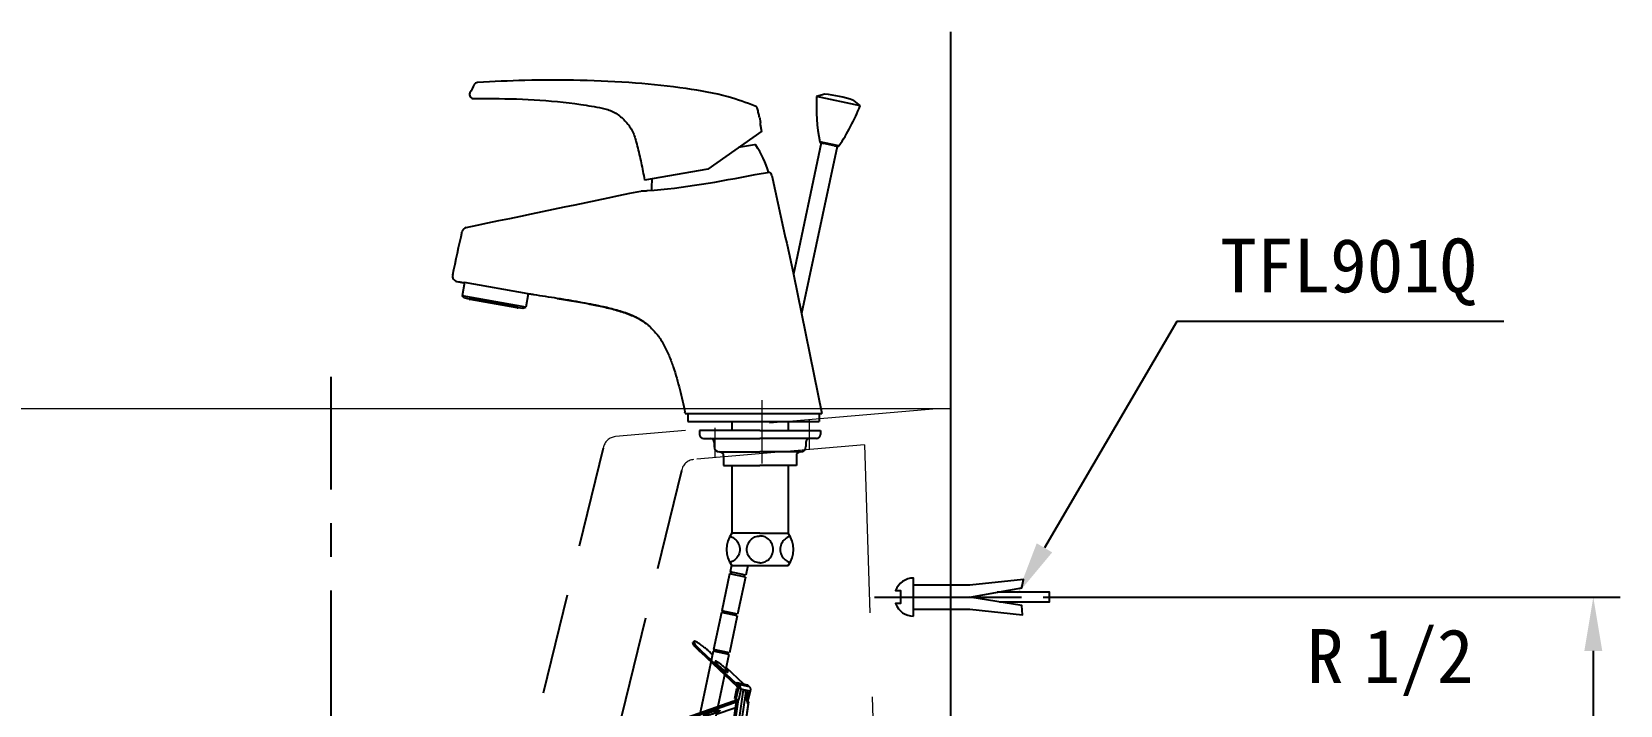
# Model space of a CAD drawing. Extents: x 3450 to 6550, y -27 to 2100.
# Drawn here: x 5471 to 6061, y 889 to 1139 of the extents above; entities that cross this region are included whole.
import ezdxf

# ---------------------------------------------------------------- set-up
doc = ezdxf.new("R2010")
doc.units = 0
doc.header["$LTSCALE"] = 50
doc.header["$MEASUREMENT"] = 0
for name, pattern in [('CENTER', [2, 1.25, -0.25, 0.25, -0.25]), ('CENTER2', [1.125, 0.75, -0.125, 0.125, -0.125]), ('HIDDEN', [0.375, 0.25, -0.125]), ('HIDDEN2', [0.1875, 0.125, -0.0625])]:
    doc.linetypes.add(name, pattern=pattern)
doc.layers.get('0').update_dxf_attribs({"linetype": 'CONTINUOUS'})
doc.layers.get('DEFPOINTS').update_dxf_attribs({"linetype": 'CONTINUOUS'})
for name, color, linetype in [('1', 2, 'CENTER'), ('3', 3, 'CONTINUOUS'), ('7', 7, 'CONTINUOUS')]:
    doc.layers.add(name, color=color, linetype=linetype)
doc.dimstyles.get("Standard").update_dxf_attribs({"dimtxt": 2.5, "dimasz": 2, "dimexe": 2, "dimexo": 1, "dimgap": 1.5, "dimtad": 1, "dimdec": 0, "dimlfac": 10, "dimrnd": 0.5, "dimzin": 0, "dimdsep": 46, "dimtxsty": 'Standard', "dimcen": 0, "dimclrt": 2, "dimadec": 0, "dimazin": 0, "dimtfac": 1, "dimtdec": 0, "dimtmove": 0, "dimatfit": 3, "dimfxl": 0, "dimtolj": 1, "dimtzin": 0, "dimarcsym": 0})

# ---------------------------------------------------------------- blocks, each defined once
blk = doc.blocks.new('A$C60B437B5')
at = {"layer": '7'}
for p, q in [((138.1947446917147, 407.3474321895485), (135.1929712534511, 406.4519679381299)), ((138.1947446917147, 407.3474321895485), (138.2250637797388, 407.3409876684029)), ((151.3324066655587, 403.0214250396391), (135.1929712535348, 406.4519679380526)), ((148.9240492118261, 405.0668481116252), (148.9543682998519, 405.0604035904864)), ((148.9543682998519, 405.0604035904864), (151.3324066655587, 403.0214250396391)), ((113.97189946461, 398.7712857172476), (114.3192014029482, 396.8016385484286)), ((114.819183740794, 393.5916876055437), (94.75419410727045, 379.5420306099975)), ((143.4461286588266, 388.1419005304354), (136.3453968548693, 389.6512076681181)), ((112.1234684023038, 388.5957193137704), (106.1900394053082, 387.5494956935124)), ((136.8977032588755, 389.2209961491806), (126.5503814686253, 340.5406745023599)), ((142.7665888632218, 387.9735260042701), (129.5610085194567, 325.8461551059002)), ((136.7325311308814, 389.2561045689165), (137.8758508596256, 389.0130844584285)), ((141.7884412625135, 388.1814376952223), (137.8758508596256, 389.0130844584285)), ((141.7884412625135, 388.1814376952223), (142.9317609912578, 387.9384175847365)), ((94.75419410727045, 379.5420306099975), (71.25922035301483, 375.3992328261181)), ((112.3815316150358, 377.4715300901964), (117.7198776157838, 378.4128245224922)), ((4.372391971830439, 337.3419255420179), (3.505376381304814, 332.4248357862659)), ((28.01037604009434, 333.1891032452261), (4.372391971830439, 337.3419255420179)), ((126.5503814686253, 340.5406745023599), (137.1605137547849, 288.7538566581923)), ((4.389928312204574, 331.6826085873679), (3.505376381304814, 332.4248357862659)), ((27.14076245360229, 328.257279522267), (3.505376381304814, 332.4248357862659)), ((4.389928312204574, 331.6826085873679), (6.113954727003147, 331.3786162149693)), ((24.33228531069108, 328.1662329895805), (6.113341880001826, 331.3787242764299)), ((23.9036325740035, 328.0387307100675), (6.472535345703363, 331.1123034547693)), ((28.01037604009434, 333.1891032452261), (27.14076245360229, 328.257279522267)), ((28.50277991658731, 333.1022791563912), (28.01037604009434, 333.1891032452261)), ((24.3317321101058, 328.1663305337695), (26.05569887850652, 327.8623486786653)), ((26.05569887850652, 327.8623486786653), (27.14076245360229, 328.257279522267)), ((86.3866829595845, 288.7538566581923), (86.28534305028734, 289.222814193892)), ((86.38655913418552, 288.7538566581923), (115.5427535278268, 288.7538566581923)), ((87.38668295958814, 288.7538566581923), (87.38668295958814, 285.7538566581927)), ((87.38668295958814, 285.7538566581927), (114.9050838428157, 285.7538566581927)), ((103.6605137723855, 285.7538566581927), (103.6605137723855, 282.4680788963899)), ((114.9050838428157, 285.7538566581927), (136.1605137547867, 285.7538566581927)), ((115.5427535278268, 288.7538566581923), (137.1605137547849, 288.7538566581923)), ((124.6605137723855, 285.7538566581927), (124.6605137723855, 282.4680788963899)), ((136.1605137547867, 288.7538566581923), (136.1605137547867, 285.7538566581927)), ((91.66051377238728, 282.4680788963899), (91.66051377238728, 280.9680788963913)), ((114.1605137723873, 282.4680788963899), (91.66051377238728, 282.4680788963899)), ((93.1605137723891, 279.4680788963904), (95.6605137723891, 279.4680788963904)), ((95.6605137723891, 279.4680788963904), (114.1605137723873, 279.4680788963904)), ((97.16051377238546, 277.9680788963917), (97.16051377238546, 276.4680788963908)), ((114.1605137723873, 282.4680788963899), (136.6605137723873, 282.4680788963899)), ((132.6605137723855, 279.4680788963904), (114.1605137723873, 279.4680788963904)), ((131.1605137723855, 277.9680788963917), (131.1605137723855, 276.4680788963908)), ((135.1605137723855, 279.4680788963904), (132.6605137723855, 279.4680788963904)), ((136.6605137723873, 282.4680788963899), (136.6605137723873, 280.9680788963913)), ((99.16051377238728, 274.4680788963904), (114.1605137723873, 274.4680788963904)), ((100.6605137723891, 272.9680788963917), (100.6605137723891, 269.4680788963904)), ((129.1605137723873, 274.4680788963904), (114.1605137723873, 274.4680788963904)), ((127.6605137723855, 272.9680788963917), (127.6605137723855, 269.4680788963904)), ((100.6605137723891, 269.4680788963904), (114.1605137723873, 269.4680788963904)), ((103.6605137723855, 269.4680788963904), (103.6605137723855, 244.2538566581918)), ((127.6605137723855, 269.4680788963904), (114.1605137723873, 269.4680788963904)), ((124.6605137723855, 269.4680788963904), (124.6605137723855, 244.2538566581918)), ((114.1605137723873, 244.2538566581918), (103.6605137723855, 244.2538566581918)), ((114.1605137723873, 244.2538566581918), (124.6605137723855, 244.2538566581918)), ((103.5617802414599, 232.387808994303), (103.0288888246487, 229.880751989703)), ((103.6605137723855, 232.2538566581914), (124.6605137723855, 232.2538566581914)), ((109.667351362601, 232.2538566581914), (108.897774428995, 228.6332818447925)), ((102.883350641092, 229.1960486691817), (99.97258696964127, 215.501982258874)), ((108.7522362454438, 227.9485785242734), (102.883350641092, 229.1960486691817)), ((108.897774428995, 228.6332818447925), (103.0288888246487, 229.880751989703)), ((103.3724244414243, 229.0920928237726), (103.5179626249756, 229.7767961442939)), ((108.7522362454438, 227.9485785242734), (105.8414725739894, 214.2545121139635)), ((108.2631624451114, 228.0525343696825), (108.4087006286627, 228.7372376902015)), ((99.82704878598815, 214.8172789383505), (96.916285114532, 201.1232125281406)), ((105.6959343904382, 213.5698087934445), (99.82704878598815, 214.8172789383505)), ((105.8414725739894, 214.2545121139635), (99.97258696964127, 215.501982258874)), ((100.3161225864169, 214.7133230929437), (100.4616607699718, 215.3980264134627)), ((105.6959343904382, 213.5698087934445), (102.785170718982, 199.8757423832346)), ((105.2068605901077, 213.6737646388535), (105.3523987736589, 214.3584679593725)), ((89.58247811792535, 204.0706705312271), (89.25948871053333, 203.6966375859008)), ((102.785170718982, 199.8757423832346), (96.916285114532, 201.1232125281406)), ((97.25982073141131, 200.3345533622148), (97.40535891496256, 201.0192566827338)), ((96.77074693099894, 200.4385092076182), (88.66219098910369, 162.2907527789605)), ((92.33932434255803, 200.5284931121371), (92.01633493517147, 200.1544601668086)), ((92.01633493517147, 200.1544601668086), (105.6578016909152, 187.3364290933584)), ((105.2582457960416, 188.3893925600607), (92.33932434255803, 200.5284931121371)), ((102.6396325354181, 199.191039062719), (94.53107659352281, 161.0432826340591)), ((96.50866731005954, 199.2055215309204), (95.90797697549351, 199.7699525787464)), ((102.6396325354181, 199.191039062719), (96.77074693099894, 200.4385092076182)), ((102.1505587350002, 199.2949949081224), (102.2960969186497, 199.9796982286437)), ((108.209963588708, 188.2105470179356), (101.6215374035237, 194.4012780499718)), ((80.91063734702584, 0.5427376195686975), (108.0567375117171, 186.0993032576714)), ((81.95266783860279, 0.333632695807637), (108.8400104392549, 184.6859056204441)), ((105.4572119878067, 186.4936928245418), (104.6577292750244, 182.7324223820181)), ((105.5810911453373, 188.7693311056039), (105.193503856488, 188.3204915711547)), ((105.193503856488, 188.3204915711547), (105.8023584666698, 187.7483890654564)), ((106.0015599121398, 186.3779881013413), (105.2020771993994, 182.6167176589108)), ((106.2559836433393, 186.3239086678861), (105.4573403261275, 186.4936655454123)), ((105.5810911453373, 188.7693311056039), (109.5066090414985, 187.9349365188039)), ((106.1899457556101, 188.1972285998625), (105.5810911453373, 188.7693311056039)), ((106.2303424030797, 188.1581773347573), (106.0704478175667, 187.4059324536636)), ((106.1899457556101, 188.1972285998625), (110.115463651684, 187.3628340131056)), ((106.2881676881007, 182.3858619989248), (107.1198144513692, 186.2984524018559)), ((110.4769633135693, 185.584868382686), (107.0827740138484, 186.3063255899367)), ((110.115463651684, 187.3628340131056), (109.5066090414985, 187.9349365188039)), ((110.4505569087287, 185.5904812373699), (109.7901246223882, 182.4833916179425)), ((109.7980008720479, 182.2927630973134), (110.4968604918176, 185.5806391069557)), ((105.4316735581251, 182.5679154462607), (79.10722356688711, 0.9046298137564008)), ((105.9907799687207, 182.4490737100125), (79.66924053427829, 0.7918495102351244)), ((109.7818690297499, 181.1278663073283), (83.58542889809723, 0.005985491981618907)), ((109.9162978648346, 181.6146791233489), (83.61526353024783, -1.442693019271246e-06)), ((104.4982053661461, 181.8809573091532), (86.8225424461998, 175.7195876409485)), ((86.96547504759292, 175.2465199154351), (104.6411379675392, 181.4078895836399)), ((97.93736151212943, 177.0685932228268), (104.7689263792345, 179.449935113618)), ((105.1615883491577, 181.2972644399331), (104.6411379675392, 181.4078895836399)), ((104.6578576133434, 182.7323951028932), (106.2881676881007, 182.3858619989248)), ((109.8243792680951, 181.634217024204), (109.9162978648346, 181.6146791233489)), ((82.86330474770512, 173.6049579284729), (83.00623734909823, 173.1318902029595)), ((86.8225424461998, 175.7195876409485), (86.96547504759292, 175.2465199154351)), ((90.53412768048292, 174.4879793819512), (91.31246039674988, 174.7592900315856)), ((88.66219098910369, 162.2907527789605), (94.53107659352281, 161.0432826340591)), ((88.66219098907823, 162.2907527789673), (89.43242689901672, 161.1046934873909)), ((89.43242689901672, 161.1046934873909), (93.34501730194643, 160.2730467241188)), ((94.53107659352281, 161.0432826340591), (93.34501730194643, 160.2730467241188))]:
    blk.add_line(p, q, dxfattribs=at)
for points in [[(102.918728803641, 243.1099039767644, -0.03864455339904184), (103.6216869114214, 242.874829613301, -0.09923266320467948), (105.2158335012227, 241.7893905641238, -0.09772396573472668), (106.2762933666563, 240.1720689595998, -0.09668326976021187), (106.6507113716507, 238.2538566581904, -0.09668326976021818), (106.2762933666563, 236.3356443567834, -0.097723965734745), (105.2158335012227, 234.7183227522594, -0.09923266320468782), (103.6216869114214, 233.6328837030821, -0.0386445533990412), (102.918728803641, 233.3978093396188, -0.1003264732363514)], [(114.1605137723873, 233.2538566581904, -0.1003264732363513), (112.2905587470468, 233.6328837030821, -0.09923266320468234), (110.696412157251, 234.7183227522594, -0.09772396573472465), (109.6359522918174, 236.3356443567834, -0.09668326976020096), (109.261534286823, 238.2538566581904, -0.0966832697601965), (109.6359522918174, 240.1720689595998, -0.09772396573472242), (110.696412157251, 241.7893905641238, -0.09923266320467948), (112.2905587470468, 242.874829613301, -0.1003264732363477), (114.1605137723873, 243.2538566581904)], [(114.1605137723873, 233.2538566581904, 0.1003264732363513), (116.0304687977277, 233.6328837030821, 0.09923266320468234), (117.6246153875236, 234.7183227522594, 0.09772396573472465), (118.685075252959, 236.3356443567834, 0.09668326976020096), (119.0594932579534, 238.2538566581904, 0.0966832697601965), (118.685075252959, 240.1720689595998, 0.09772396573472242), (117.6246153875236, 241.7893905641238, 0.09923266320467948), (116.0304687977277, 242.874829613301, 0.1003264732363477), (114.1605137723873, 243.2538566581904)], [(125.4022987411299, 243.1099039767644, 0.03864455339904184), (124.6993406333495, 242.874829613301, 0.09923266320467948), (123.1051940435536, 241.7893905641238, 0.09772396573472668), (122.0447341781182, 240.1720689595998, 0.09668326976021187), (121.6703161731239, 238.2538566581904, 0.09668326976021818), (122.0447341781182, 236.3356443567834, 0.097723965734745), (123.1051940435536, 234.7183227522594, 0.09923266320468782), (124.6993406333495, 233.6328837030821, 0.0386445533990412), (125.4022987411299, 233.3978093396188, 0.1003264732363514)]]:
    blk.add_lwpolyline(points, format="xyb", dxfattribs=at)
for centre, radius, start, end in [((7.783309512677079, 407.1997434117968), 1.5000011714, 154.2971509197985, 270.8051919597678), ((9.322986682342162, 410.1921633522345), 1.5000013857, 93.69655329946563, 151.314076917032), ((133.241345462091, 357.5899821335581), 50, 71.72041935884832, 84.27958064115496), ((111.7883170713612, 401.581977711666), 1.5, 12.94405111780823, 66.1921782444072), ((205.0980138486848, 402.8071058322773), 70, 177.0152900349719, 190.832671107118), ((85.9884735591113, 428.1246201783317), 70, 325.1673288927936, 338.9847099651641), ((136.836486976259, 389.7451783692752), 0.5, 190.832671105415, 257.9999999998259), ((112.2102924911378, 388.1033154372624), 0.5, 34.09768124973049, 99.99999999952846), ((83.6414282008227, 368.7624262859929), 35, 15.88088929895332, 34.0976812497359), ((143.0357168366318, 388.4274913850998), 0.5, 258.0000000001439, 325.1673288945866), ((116.6527729559875, 376.7212904709929), 2, 12.54192289473285, 57.75421194463953), ((108.8836200421993, 373.2133057598382), 35, 175.6304533653748, 182.558546068908), ((5.478757616385337, 355.8869478871923), 1.9999998436, 103.7821654368735, 164.2289609664412), ((1.95368023348783, 339.7776035468512), 2, 167.6446493488498, 258.9831117537149), ((6.559359434506405, 331.6047073312682), 0.5, 206.8698976459218, 259.9999999999414), ((23.99045666280654, 328.5311345865687), 0.5, 259.9999999999414, 313.1301023512569), ((93.1605137723891, 280.9680788963913), 1.5, 180, 270), ((95.6605137723891, 277.9680788963917), 1.5, 0, 90), ((132.6605137723855, 277.9680788963917), 1.5, 90, 180), ((135.1605137723855, 280.9680788963913), 1.5, 270, 0), ((99.16051377238728, 276.4680788963908), 2, 180, 270), ((99.16051377238728, 272.9680788963917), 1.5, 0, 90), ((129.1605137723873, 272.9680788963917), 1.5, 90, 180), ((129.1605137723873, 276.4680788963908), 2, 270, 0), ((111.6605137723873, 238.2538566581927), 10, 143.1301023541039, 216.8698976458961), ((111.6605137723873, 238.2538566581927), 10, 143.1301023541039, 216.8698976458649), ((116.6605137723873, 238.2538566581927), 10, 323.1301023541039, 36.86989764589613)]:
    blk.add_arc(centre, radius, start, end, dxfattribs=at)
for points in [[(8.007139251612898, 410.912148643469), (6.431765204635667, 407.8502805358351)], [(112.3938223694222, 402.9543345655195), (102.3082413699467, 406.358473251343), (86.75144945363172, 409.411562563336), (67.95018365683973, 411.4570627102346), (47.41612496894049, 412.4669877350918), (26.82882414620508, 412.4659050098142), (9.226265887327827, 411.689234229156)], [(7.804392192956584, 405.6996425118284), (12.90779708130685, 405.7374916708584), (30.26465051197192, 405.2662025637089), (47.54671379634783, 403.5373345344572), (55.47725345847539, 402.1898223890701)], [(55.47746793495389, 402.1906800329537), (57.59692421968066, 401.6245407115427), (59.6207664807298, 400.772920885526), (61.50910798498444, 399.6521241392559), (63.22613828371686, 398.2833768420248), (64.73955676811056, 396.692459695668), (66.02094414505882, 394.909234504418), (67.04610994374889, 392.9673254633865), (67.79525663941968, 390.9049701202473)], [(113.9718994646137, 398.7712857172544), (113.6128085806304, 400.3386390856183), (113.250200983739, 401.9179769393616)], [(114.7635451107471, 393.8337084971743), (114.6042907878036, 394.5938261892313), (114.483200428449, 395.3068530091484), (114.4007363000492, 395.9226860943652), (114.3512358933749, 396.3981274729024), (114.3264574401383, 396.6987293966251), (114.3192014029501, 396.8016385484377)], [(67.7954250595576, 390.9055000413871), (68.56499570295455, 388.0886940634689), (70.02933753202342, 381.8456586075688), (71.23626265807616, 375.5327482990713), (71.25922035301483, 375.3992328261181)], [(69.89166712288534, 371.3869761304902), (70.15278022518942, 371.4015012136922), (70.94074935388744, 371.4474345008914), (72.26510008798869, 371.5316837917901), (112.3815316150376, 377.4715300901964)], [(5.002293061088494, 357.8293739692906), (69.89166712288534, 371.3869761304902)], [(3.869524009305678, 337.3694048500663), (4.068034486208489, 337.3592240530677), (4.372416857806456, 337.3419240857668)], [(38.85382974818822, 331.4800308360911), (30.14448758388608, 332.8461988142924), (28.50277991658913, 333.1022791563912)], [(38.85383031628589, 331.4800364729915), (44.95308083488635, 330.4771282930908), (50.95194584918499, 329.3963657475927), (56.01097019678673, 328.3484292382916)], [(56.01096513898665, 328.3484169359911), (52.30482106599084, 329.1317551697914), (48.21315560258881, 329.9058630260918), (43.72903524968933, 330.6840870901913), (38.85382974818822, 331.4800308360911)], [(56.01095578848799, 328.3483798878904), (61.13375496618755, 327.0446126409904), (65.94072773088737, 325.4118215906913), (70.04811308838725, 323.4105981529926), (72.45900915978564, 321.7159145354906)], [(72.45961154818542, 321.7166471996909), (70.99550223309052, 322.80778103749), (68.60870030898695, 324.2074738597914), (66.08164260448757, 325.3550301574926), (63.52614255298431, 326.2973006865916), (61.0040913551893, 327.0821431338907), (58.51755864418919, 327.7521442191908), (56.01096513898665, 328.3484169359911)], [(72.45900915978564, 321.7159145354906), (73.11176601928491, 321.1579398518909)], [(73.11221262438448, 321.1576755594926), (72.45961154818542, 321.7166471996909)], [(73.11221262448453, 321.1576755595904), (76.0799555502872, 317.9058086479897), (78.46591213618922, 314.1652767443923), (80.37915133828574, 310.1509982331906), (81.9372588470851, 306.0146490295908), (83.24052608139027, 301.8363707093924), (84.36159805178431, 297.6504951671898), (85.35619746058728, 293.4573581476905), (86.28519003398651, 289.2227811574928)], [(92.01633493517147, 200.1544601668086), (91.34639411238823, 200.8016541938052), (90.74338563658966, 201.4208597760505), (90.22376084691314, 201.9951853115565), (89.80169736678545, 202.5089623768388), (89.48871168261576, 202.9481737421399), (89.29334468495654, 203.3008360085562), (89.22092837234231, 203.5573268031446), (89.26043612426838, 203.6959895017815)], [(89.58342553166403, 204.0700224471123), (89.54391777972887, 203.9313597484754), (89.61633409234491, 203.6748689538847), (89.81170109000414, 203.3222066874685), (90.12468677422476, 202.882995322256), (90.54675025435245, 202.369218256976), (91.0663750439835, 201.794892721379), (91.6693835197766, 201.175687139136), (92.33932434255803, 200.5284931121371)], [(95.90797697549533, 199.7699525787464), (95.18936855357424, 200.4274912232693), (94.44168199946034, 201.0774490803253), (93.68531129490475, 201.7020965135855), (92.94088891661886, 202.284393077877), (92.22872242269659, 202.8084529435221), (91.5682402411876, 203.2599784942424), (90.977461347602, 203.6266506567238), (90.4725033874729, 203.8984652341189), (90.06714268981523, 204.068006048082), (89.77243819342402, 204.1306474224659), (89.59642956823882, 204.0846804728578), (89.58342553166403, 204.0700224471123)], [(97.56783507350701, 196.7351608289976), (97.54390930580485, 196.6789086136184), (97.58592638813752, 196.523542267186), (97.62179733284938, 196.4569757737665)], [(97.73080600699359, 196.7598051116186), (97.59282916630582, 196.7586848133458), (97.56783507350701, 196.7351608289976)], [(97.62179733284938, 196.4569757737665), (97.71726572048647, 196.2985564156741), (97.93288000605571, 196.0125971390351), (98.22448330857878, 195.676653692057), (98.5808694768184, 195.3036361928337), (98.98834279014591, 194.907879494828), (99.4312442775772, 194.5045923058972), (99.89255348337065, 194.1092727265884), (100.3545425535249, 193.7371126665987), (100.7994575072025, 193.4024140284571), (101.2102005120323, 193.1180390929369), (101.5709869448074, 192.894916229465), (101.8679519853158, 192.7416199244537), (102.0896834334599, 192.6640412690442)], [(101.5038557587941, 193.8468609738941), (101.239619963726, 194.1202101877882), (100.8321466504367, 194.5159668858826), (100.3892451628708, 194.9192540747679), (99.92793595707735, 195.3145736540789), (99.4659468869213, 195.6867337140663), (99.02103193329094, 196.0214323522966), (98.61028892842114, 196.3058072877259), (98.24950249564608, 196.5289301512), (97.95253745513037, 196.6822264562113), (97.73080600699359, 196.7598051116186)], [(101.7460757317895, 192.8015247293949), (101.5646200270949, 193.037216296256), (101.378030302576, 193.2561138222552)], [(102.2526543669392, 192.6886855516675), (102.2765801347323, 192.7449377670011), (102.2345630523087, 192.9003041134767), (102.1032237199615, 193.1252899649887), (101.8876094344887, 193.4112492415845), (101.5960061319129, 193.7471926886944), (101.5038557587941, 193.8468609738941)], [(102.0896834334599, 192.6640412690442), (102.2276602741931, 192.6651615674102), (102.2526543669392, 192.6886855516675)], [(105.9558788504364, 186.4589028206858), (105.9665191070253, 186.5968121334201), (105.9476325348824, 186.805459302547), (105.8880529729413, 187.002715233454), (105.7892391365131, 187.1836277887398), (105.6578016909152, 187.3364290933584)], [(105.8023584666716, 187.7483890654564), (105.9027657341267, 187.6438952509232), (105.9923591384013, 187.5294344949764), (106.0704478175667, 187.4059324536636)], [(105.9436668937105, 186.3902936423317), (105.9558788504364, 186.4589028206858)], [(106.0704478175667, 187.4059324536636), (106.1820153054123, 187.1681799212927), (106.2592454587066, 186.896721176128), (106.2863785975878, 186.610295754346), (106.2559836433411, 186.3239086678861)], [(106.2303424030797, 188.1581773347573), (106.2102924131814, 188.1778364051927), (106.1899457556137, 188.1972285998602)], [(107.082774013852, 186.3063255899367), (107.0613325000522, 186.5116815202002), (107.0218045939982, 186.7239555381382), (106.9644527692999, 186.9373030565741), (106.8894591164117, 187.1496896603837), (106.7957138103429, 187.3619861942955), (106.6818347818225, 187.5736996096309), (106.5481021211144, 187.780702539507), (106.3957045389907, 187.9783382453472), (106.2303424030797, 188.1581773347573)], [(108.4149529182305, 186.0231622224358), (108.4999500175418, 185.8860948941553), (108.566194958139, 185.7513332392743), (108.6165097670819, 185.6192956742864), (108.6539918953913, 185.4878661300465), (108.6883314978695, 185.3555981571928), (108.73185718071, 185.2251385450215), (108.7789084135984, 185.0954843384777), (108.8128778341179, 184.963155688419), (108.8307555459342, 184.8276404372511), (108.8400104392549, 184.6859056204441)], [(108.8400104392549, 184.6859056204441), (108.8521142738591, 184.4880045209804), (108.8713353308431, 184.2926994169732), (108.8985964265266, 184.0987913807605), (108.9353855509307, 183.8999105448322), (108.9774700135804, 183.685970420792), (109.0108205640099, 183.4450953923799), (109.0279713310629, 183.1697724493295), (109.0488963672124, 182.8638135132194), (109.0968415973221, 182.5341479465299), (109.182060152034, 182.1986827404628), (109.2786880235781, 181.8776077242767), (109.367876999142, 181.5864576536062), (109.4492109904531, 181.339812336186), (109.5245024261221, 181.1443575490528), (109.5995586095341, 181.0136967256078), (109.6700792077554, 180.9572038798608), (109.7287040040483, 180.9810070344422), (109.7719501939173, 181.0848856567343), (109.7792412540566, 181.1226156331866)], [(109.7141482411826, 184.5001018948089), (109.7096940262254, 184.6455548902502), (109.6981413236335, 184.7826336764176), (109.6745673421919, 184.9126039991659), (109.6439862859479, 185.0376740374684), (109.6195921428643, 185.1634731178472), (109.6040164991991, 185.2915821706954), (109.588350409269, 185.4174606876625), (109.5678611570311, 185.5418793171173), (109.5436223880552, 185.666163989021), (109.5189397453869, 185.7885025784065)], [(109.7792412540566, 181.1226156331866), (109.8024801009906, 181.2572193638396), (109.820320245919, 181.4803853446749), (109.8243787691736, 181.7463309544489), (109.812632744115, 182.0482755502023), (109.7937052837551, 182.372620647174), (109.788080327362, 182.6983736793493), (109.7947991061319, 183.0032132451827), (109.7997411031247, 183.2769765755272), (109.7882855110965, 183.5146866977668), (109.7661590334901, 183.7243840898889), (109.7450995365853, 183.9193446060715), (109.7296253063359, 184.1101011163817), (109.7193848128882, 184.3034094891657), (109.7141482411826, 184.5001018948089)], [(110.1558602992391, 187.3237827479572), (110.1358103093407, 187.3434418183972), (110.115463651684, 187.3628340131056)], [(110.1558602992391, 187.3237827479572), (110.3078441494217, 187.1480045817036), (110.4290140822395, 186.9540306344782), (110.5177044445645, 186.7455923557502), (110.5737574748673, 186.5251745794096), (110.5972223860972, 186.2934103277364), (110.5876029570136, 186.0543534629021), (110.5567297457419, 185.86230158997)], [(110.5567297457419, 185.86230158997), (110.546243627623, 185.8157927154996), (110.4769633135693, 185.584868382686)], [(93.28484451506483, 176.5852744890974), (93.28586707589238, 176.6463949313895), (93.38744477679029, 176.7712392643391), (93.59893921725416, 176.9233535478695), (93.91222278462192, 177.0968921153978), (94.31525616705585, 177.2851859770974), (94.7925510176101, 177.4809991054001), (95.32576516292647, 177.6768065116214), (95.89440748239394, 177.8650834270086), (96.47662537060569, 178.0385944751804), (97.05004452057437, 178.1906717239115), (97.59262875601235, 178.3154709298508), (98.08352686899707, 178.4081961294639), (98.50387392033736, 178.465283945374), (98.83751620872499, 178.4845405247772), (99.0716320478532, 178.4652258481281)], [(98.05535572054578, 177.6229438613238), (97.70278316854274, 177.480701308895), (97.16956902322636, 177.2848939026783), (96.60092670375161, 177.0966169872911), (96.01870881554714, 176.9231059391193), (95.44528966548751, 176.7710286904291), (94.90270543005136, 176.6462294844898), (94.41180731706663, 176.5535042848744), (93.99146026572635, 176.4964164689711), (93.65781797742784, 176.4771598895202), (93.42370213830691, 176.4964745661671)], [(99.21048967099705, 178.3764259252455), (99.20946711030592, 178.3153054829988), (99.10788940936982, 178.1904611499606), (98.89639496880773, 178.0383468664734), (98.58311140153091, 177.8648082988996), (98.18007801909698, 177.6765144371977), (98.05535572054578, 177.6229438613238)], [(98.70181123160546, 178.4793863005432), (98.44017880003958, 178.3378760244561), (98.18068695987859, 178.2137960620814)], [(99.0716320478532, 178.4652258481281), (99.19722449755682, 178.4080821676428), (99.21048967099705, 178.3764259252455)], [(104.4982053661461, 181.8809573091532), (104.680374941383, 181.9670547241383), (104.8441523453039, 182.0920442405798), (104.9788391658149, 182.2479879697487), (105.0810361858767, 182.4310044581118), (105.1063664187222, 182.4953643873089)], [(105.2800350031357, 181.8516070500248), (105.1603215486466, 181.7247681773863), (104.9147285307208, 181.5372403158192), (104.6411379675392, 181.4078895836399)], [(105.1063664187222, 182.4953643873089), (105.1441841809265, 182.6290231998103)], [(82.86443385279381, 173.6051646348976), (82.88474092601064, 173.747908563784), (83.05522072417443, 173.9527701961372), (83.3771380239341, 174.1954802909952), (83.84170803026063, 174.4694170921723), (84.43625416422219, 174.7671071133066), (85.14455427082066, 175.080429154945), (85.94728352472885, 175.4008359586958), (86.8225424461998, 175.7195876409485)], [(86.96547504759292, 175.2465199154351), (86.09021612612196, 174.9277682331824), (85.287486872312, 174.6073614293862), (84.57918676571353, 174.29403938775), (83.98464063175197, 173.9963493666157), (83.52007062532721, 173.7224125654795), (83.19815332557482, 173.4797024706215), (83.02767352740557, 173.2748408382706), (83.0073664541942, 173.1320969093842)], [(83.0073664541942, 173.1320969093842), (83.01328427653243, 173.1134169183081), (83.1553797136985, 172.9998348629276), (83.45008421018247, 172.9371934884982), (83.88935809576833, 172.9272016795692), (84.46121709523322, 172.9701317464303), (85.15005947450845, 173.0648120109383), (85.93709195797601, 173.2086588214445), (86.80084277414608, 173.3977471222345), (87.71774780617488, 173.6269176444005), (88.66279382778885, 173.8899177883325), (89.61020115996871, 174.1795723171815), (90.53412768048474, 174.4879793819512)], [(93.42370213830691, 176.4964745661671), (93.29810968860329, 176.5536182466569), (93.28484451506483, 176.5852744890974)]]:
    blk.add_spline(points, degree=3, dxfattribs=at)
for points in [[(114.819183740794, 393.591687605546), (114.8006383656775, 393.672361427811), (114.7820917382087, 393.753034962496), (114.7635451107471, 393.8337084971743)], [(118.6050480233844, 377.1555983488922), (121.2534925051314, 364.9506237333815), (123.9019369868784, 352.7456491178707), (126.5503814686253, 340.5406745023599)], [(1.592863554833457e-06, 340.2055518722107), (1.184682103439627, 345.6138801032369), (2.369362614010242, 351.022208334263), (3.554043124588134, 356.4305365652915)]]:
    blk.add_open_spline(points, degree=3, dxfattribs=at)
blk.add_open_spline([(1.571483579293272, 337.8144617492392), (1.926364891625781, 337.7453712483014), (2.692249170331706, 337.5963520809676), (3.458390636897093, 337.4486604132624), (3.869524009305678, 337.3694048500663)], degree=3, knots=[0.1733173775257519, 0.1733173775257519, 0.1733173775257519, 0.1733173775257519, 1.257949877608374, 2.514058188746958, 2.514058188746958, 2.514058188746958, 2.514058188746958], dxfattribs=at)
blk = doc.blocks.new('*D57')
at = {"color": 3, "lineweight": -2}
for p, q in [((5846.165688705871, 929.2141672825077), (6060.577095166014, 929.2141672825076)), ((6050.577095166014, 909.2141672825076), (6050.577095166014, 259.2141672825068)), ((5819.7772518579, 239.2141672825069), (6060.577095166014, 239.2141672825068))]:
    blk.add_line(p, q, dxfattribs=at)
at = {"color": 3}
for points in [[(6047.243761832681, 909.2141672825076), (6053.910428499347, 909.2141672825076), (6050.577095166014, 929.2141672825076)], [(6047.243761832681, 259.2141672825068), (6053.910428499347, 259.2141672825068), (6050.577095166014, 239.2141672825068)]]:
    blk.add_solid(points, dxfattribs=at)
at = {"layer": 'DEFPOINTS', "color": 0}
for p in [(5838.165688705871, 929.2141672825077), (5811.7772518579, 239.2141672825069), (6050.577095166014, 239.2141672825068)]:
    blk.add_point(p, dxfattribs=at)
at = {"color": 2, "insert": (6030.577095166014, 584.2141672825081), "char_height": 20, "attachment_point": 5, "rotation": 90}
blk.add_mtext('\\A1;690', dxfattribs=at)

msp = doc.modelspace()

# ---------------------------------------------------------------- linework, layer by layer
at = {"color": 1, "linetype": 'CENTER2', "ltscale": 2}
msp.add_line((5581.789904356506, 631.6657920480584), (5581.789904356506, 1010.991381595604), dxfattribs=at)
at = {"color": 0, "linetype": 'Continuous', "lineweight": 0}
msp.add_line((5811.777251857901, 999.2141672825048), (5366.777251857901, 999.2141672825048), dxfattribs=at)
at = {"color": 2, "linetype": 'HIDDEN2', "lineweight": 0, "ltscale": 10}
for p, q in [((5806.777251857901, 999.2141672825048), (5687.322424453902, 988.826790986503)), ((5779.851140557571, 985.8312567184132), (5716.372429127995, 980.3113687680147)), ((5779.851140557571, 985.8312567184132), (5784.129880922237, 847.841879957706))]:
    msp.add_line(p, q, dxfattribs=at)
at = {"color": 0, "linetype": 'HIDDEN2', "lineweight": 0, "ltscale": 10}
for p, q in [((5741.777251857887, 978.7957423824262), (5741.777251857887, 1002.39864697004)), ((5724.277251857901, 992.040254239025), (5724.277251857901, 980.9987446575699)), ((5759.277251857901, 995.083732499895), (5759.277251857901, 984.0422229184398))]:
    msp.add_line(p, q, dxfattribs=at)
at = {"color": 0, "linetype": 'CENTER', "lineweight": 0, "ltscale": 0.2}
msp.add_line((5741.777251857894, 978.7957423824275), (5741.777251857894, 1002.398646970041), dxfattribs=at)
for p, q in [((5811.777251857901, 999.2141672825048), (5811.777251858189, 689.0362792000132)), ((5783.511305295338, 929.2141672825077), (5838.165688705871, 929.2141672825077))]:
    msp.add_line(p, q)
at = {"color": 0, "linetype": 'HIDDEN', "lineweight": 0, "ltscale": 5}
for p, q in [((5724.277251857901, 992.040254239025), (5724.277251857901, 980.9987446575717)), ((5759.277251857901, 995.0837324998968), (5759.277251857901, 984.0422229184398))]:
    msp.add_line(p, q, dxfattribs=at)
at = {"color": 2, "linetype": 'HIDDEN', "ltscale": 3}
for p, q in [((5682.812393133177, 984.5972378271658), (5659.394980268859, 889.055296606645)), ((5711.862397807269, 976.0818156086684), (5688.444984942952, 880.5398743881476))]:
    msp.add_line(p, q, dxfattribs=at)
msp.add_lwpolyline([(5798.07744375115, 922.1248649673465), (5798.07744375115, 936.3034695976702, 0.3163168315440995), (5791.406746087814, 931.6141672825082), (5793.189617916803, 931.6141672825082), (5793.189617916803, 926.8141672825069), (5791.406746087814, 926.8141672825085, 0.3163168315440995)], format="xyb", close=True)
for points in [[(5798.07744375115, 924.7141672825077), (5813.8836235532, 924.7141672825077), (5818.955741855403, 924.7141672825077), (5838.574973843875, 922.5774707067866), (5838.245238852476, 926.0823232978881), (5818.955741855403, 929.2141672825077), (5838.245238852476, 932.6086005364888), (5838.904708835275, 935.7508821698901), (5818.955741855403, 933.7141672825074), (5813.8836235532, 933.7141672825074), (5798.07744375115, 933.7141672825074)], [(5830.042211923908, 927.414167282508), (5848.566564376932, 927.414167282508), (5848.517941079328, 931.014167282507), (5829.184575948399, 931.014167282507)]]:
    msp.add_lwpolyline(points)
at = {"color": 2, "linetype": 'HIDDEN2', "lineweight": 0, "ltscale": 10}
for centre in [(5687.755572535724, 983.8455880455306), (5716.805577209817, 975.3301658270332)]:
    msp.add_arc(centre, 5, 94.96974072798385, 171.3539515118003, dxfattribs=at)
at = {"layer": '1', "color": 1, "linetype": 'ByBlock'}
msp.add_line((5811.777251857901, 1139.214167282507), (5811.7772518579, 239.2141672825069), dxfattribs=at)
at = {"layer": '3', "color": 3}
for p, q in [((5895.928705181457, 1031.599248625541), (5846.700165492538, 947.5171541334848)), ((6017.315522990614, 1031.599248625541), (5895.928705181457, 1031.599248625541))]:
    msp.add_line(p, q, dxfattribs=at)
msp.add_solid([(5849.576734914675, 945.8329749652438), (5843.823596070401, 949.201333301726), (5836.595090483092, 930.2577376006625)], dxfattribs=at)

# ---------------------------------------------------------------- block references
msp.add_blockref('A$C60B437B5', (5626.872168015073, 708.6777019286633))

# ---------------------------------------------------------------- texts
at = {"layer": '1', "color": 2, "char_height": 20, "attachment_point": 5}
for s, insert in [('TFL901Q', (5959.595914856563, 1049.889457735989)), ('R{\\f??|b0|i0|c0|p49; }1/2', (5975.149079666988, 904.9077356260348))]:
    msp.add_mtext(s, dxfattribs=dict(at, insert=insert))

# ---------------------------------------------------------------- dimensions: what is measured, and where the dimension line sits
dim = msp.add_linear_dim(base=(6050.577095166014, 239.2141672825068), p1=(5838.165688705871, 929.2141672825077), p2=(5811.7772518579, 239.2141672825069), angle=90, dimstyle='Standard', override={"dimtxt": 20, "dimasz": 20, "dimexe": 10, "dimexo": 8, "dimgap": 10, "dimdec": 4, "dimlfac": 1, "dimzin": 8, "dimclrd": 3, "dimclre": 3, "dimtdec": 4, "dimarcsym": 1})
dim.commit()
dim.dimension.update_dxf_attribs({"geometry": '*D57', "text_midpoint": (6030.577095166014, 584.2141672825081)})

doc.saveas('drawing.dxf')
